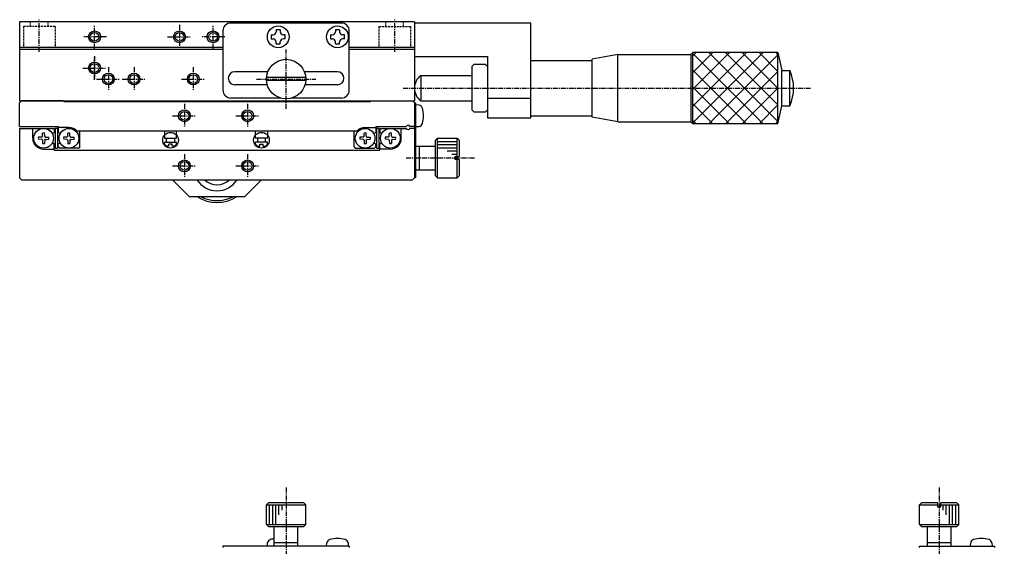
# Model space of a CAD drawing. Extents: x 1472 to 2045, y -739 to -339.
# Drawn here: x 1795.5 to 2042.3, y -473 to -339.2 of the extents above; entities that cross this region are included whole.
import ezdxf

# ---------------------------------------------------------------- set-up
doc = ezdxf.new("R2010")
doc.units = 0
doc.linetypes.add('CENTER', pattern=[2, 1.25, -0.25, 0.25, -0.25])
doc.linetypes.add('DASHED', pattern=[0.75, 0.5, -0.25])
doc.layers.get('0').update_dxf_attribs({"linetype": 'CONTINUOUS'})
doc.layers.add('CENTER', color=1, linetype='CENTER')

msp = doc.modelspace()

# ---------------------------------------------------------------- linework, layer by layer
at = {"color": 7, "linetype": 'CONTINUOUS'}
for p, q in [((1895.47, -339.81), (1795.47, -339.81)), ((1795.47, -339.81), (1795.47, -359.81)), ((1876.97, -340.11), (1848.97, -340.11)), ((1895.47, -339.81), (1895.47, -359.81)), ((1924.97, -340.11), (1895.47, -340.11)), ((1924.97, -364.11), (1924.97, -340.11)), ((1846.97, -342.11), (1846.97, -357.11)), ((1859.22, -343.11), (1859.22, -344.11)), ((1859.22, -343.11), (1859.67, -343.11)), ((1861.47, -341.86), (1860.47, -341.86)), ((1860.47, -341.86), (1860.47, -342.31)), ((1861.47, -341.86), (1861.47, -342.31)), ((1862.72, -343.11), (1862.27, -343.11)), ((1862.72, -344.11), (1862.72, -343.11)), ((1874.22, -343.11), (1874.22, -344.11)), ((1874.22, -343.11), (1874.67, -343.11)), ((1876.47, -341.86), (1875.47, -341.86)), ((1875.47, -341.86), (1875.47, -342.31)), ((1876.47, -341.86), (1876.47, -342.31)), ((1877.72, -343.11), (1877.27, -343.11)), ((1877.72, -344.11), (1877.72, -343.11)), ((1878.97, -357.11), (1878.97, -342.11)), ((1859.22, -344.11), (1859.67, -344.11)), ((1860.47, -345.36), (1860.47, -344.91)), ((1860.47, -345.36), (1861.47, -345.36)), ((1861.47, -345.36), (1861.47, -344.91)), ((1862.72, -344.11), (1862.27, -344.11)), ((1874.22, -344.11), (1874.67, -344.11)), ((1875.47, -345.36), (1875.47, -344.91)), ((1875.47, -345.36), (1876.47, -345.36)), ((1876.47, -345.36), (1876.47, -344.91)), ((1877.72, -344.11), (1877.27, -344.11)), ((1846.97, -346.31), (1795.47, -346.31)), ((1846.97, -346.81), (1795.47, -346.81)), ((1895.47, -346.31), (1878.97, -346.31)), ((1895.47, -346.81), (1878.97, -346.81)), ((1965.47, -348.11), (1965.97, -347.61)), ((1987.47, -347.61), (1965.97, -347.61)), ((1987.47, -347.61), (1988.47, -352.11)), ((1895.47, -348.61), (1913.97, -348.61)), ((1913.97, -348.61), (1913.97, -364.11)), ((1924.97, -349.61), (1940.47, -349.61)), ((1946.97, -348.11), (1940.47, -349.26)), ((1940.47, -363.97), (1940.47, -349.26)), ((1946.97, -348.11), (1965.47, -348.11)), ((1946.97, -365.11), (1946.97, -348.11)), ((1965.47, -348.11), (1965.47, -365.11)), ((1858.32, -352.46), (1849.97, -352.46)), ((1875.97, -352.46), (1867.62, -352.46)), ((1910.47, -350.61), (1909.97, -351.11)), ((1909.97, -351.11), (1909.97, -362.11)), ((1913.47, -350.61), (1910.47, -350.61)), ((1913.47, -350.61), (1913.97, -351.11)), ((1988.47, -361.11), (1988.47, -352.11)), ((1988.47, -352.11), (1990.47, -352.11)), ((1867.95, -353.91), (1857.99, -353.91)), ((1867.95, -354.71), (1857.99, -354.71)), ((1897.04, -353.44), (1909.97, -353.44)), ((1858.18, -355.76), (1849.97, -355.76)), ((1875.97, -355.76), (1867.76, -355.76)), ((1795.47, -359.81), (1895.47, -359.81)), ((1795.47, -360.31), (1795.97, -359.81)), ((1795.47, -366.31), (1795.47, -360.31)), ((1806.48, -359.81), (1795.98, -359.81)), ((1806.68, -360.01), (1806.48, -359.81)), ((1806.68, -360.01), (1884.27, -360.01)), ((1861.57, -359.11), (1848.97, -359.11)), ((1876.97, -359.11), (1864.37, -359.11)), ((1884.27, -360.01), (1884.47, -359.81)), ((1884.47, -359.81), (1894.97, -359.81)), ((1895.47, -360.31), (1894.97, -359.81)), ((1895.47, -360.31), (1895.47, -379.31)), ((1895.47, -360.31), (1895.77, -360.31)), ((1895.77, -360.31), (1895.77, -379.31)), ((1897.04, -359.79), (1909.97, -359.79)), ((1913.97, -359.11), (1924.97, -359.11)), ((1896.62, -360.94), (1895.77, -360.86)), ((1909.97, -362.11), (1910.47, -362.61)), ((1910.47, -362.61), (1913.47, -362.61)), ((1913.97, -362.11), (1913.47, -362.61)), ((1987.47, -365.61), (1988.47, -361.11)), ((1988.47, -361.11), (1990.47, -361.11)), ((1913.97, -364.11), (1924.97, -364.11)), ((1924.97, -363.61), (1940.47, -363.61)), ((1946.97, -365.11), (1940.47, -363.97)), ((1946.97, -365.11), (1965.47, -365.11)), ((1965.47, -365.11), (1965.97, -365.61)), ((1795.47, -366.31), (1805.27, -366.31)), ((1795.47, -366.81), (1804.27, -366.81)), ((1795.47, -366.81), (1795.47, -379.31)), ((1798.83, -369.31), (1798.83, -366.81)), ((1804.28, -366.81), (1804.28, -367.9)), ((1805.08, -366.81), (1804.48, -366.81)), ((1804.48, -366.81), (1804.48, -371.81)), ((1805.08, -366.81), (1805.08, -371.81)), ((1805.28, -366.31), (1805.28, -367.9)), ((1807.98, -366.56), (1805.28, -366.56)), ((1880.89, -367.51), (1810.06, -367.51)), ((1810.78, -371.51), (1810.78, -367.51)), ((1832.22, -367.51), (1832.22, -369.31)), ((1835.22, -369.31), (1835.22, -367.51)), ((1855.22, -369.31), (1855.22, -367.51)), ((1858.22, -367.51), (1858.22, -369.31)), ((1880.17, -371.51), (1880.17, -367.51)), ((1882.97, -366.56), (1885.67, -366.56)), ((1885.66, -366.31), (1893.41, -366.31)), ((1885.67, -366.31), (1885.67, -367.9)), ((1886.47, -366.81), (1885.87, -366.81)), ((1885.87, -366.81), (1885.87, -371.81)), ((1886.47, -366.81), (1886.47, -371.81)), ((1886.66, -366.81), (1893.41, -366.81)), ((1886.67, -366.81), (1886.67, -367.9)), ((1892.12, -369.31), (1892.12, -366.81)), ((1895.47, -366.31), (1894.32, -366.31)), ((1895.47, -366.81), (1894.32, -366.81)), ((1895.77, -366.36), (1896.62, -366.29)), ((1987.47, -365.61), (1965.97, -365.61)), ((1801.09, -369.04), (1800.25, -369.05)), ((1801.09, -369.59), (1800.25, -369.57)), ((1801.09, -369.04), (1801.23, -368.98)), ((1801.09, -369.59), (1801.23, -369.65)), ((1801.3, -368.81), (1801.23, -368.98)), ((1801.3, -369.81), (1801.23, -369.65)), ((1801.3, -368.81), (1801.32, -367.99)), ((1801.3, -369.81), (1801.32, -370.64)), ((1801.85, -368.81), (1801.84, -367.99)), ((1801.85, -369.81), (1801.84, -370.64)), ((1801.85, -368.81), (1801.92, -368.98)), ((1801.85, -369.81), (1801.92, -369.65)), ((1802.06, -369.04), (1801.92, -368.98)), ((1802.06, -369.59), (1801.92, -369.65)), ((1802.06, -369.04), (1802.9, -369.05)), ((1802.06, -369.59), (1802.9, -369.57)), ((1807.49, -369.04), (1806.65, -369.05)), ((1807.49, -369.59), (1806.65, -369.57)), ((1807.49, -369.04), (1807.63, -368.98)), ((1807.49, -369.59), (1807.63, -369.65)), ((1807.7, -368.81), (1807.63, -368.98)), ((1807.7, -369.81), (1807.63, -369.65)), ((1807.7, -368.81), (1807.72, -367.99)), ((1807.7, -369.81), (1807.72, -370.64)), ((1808.25, -368.81), (1808.24, -367.99)), ((1808.25, -369.81), (1808.24, -370.64)), ((1808.25, -368.81), (1808.32, -368.98)), ((1808.25, -369.81), (1808.32, -369.65)), ((1808.46, -369.04), (1808.32, -368.98)), ((1808.46, -369.59), (1808.32, -369.65)), ((1808.46, -369.04), (1809.3, -369.05)), ((1808.46, -369.59), (1809.3, -369.57)), ((1832.22, -369.31), (1835.22, -369.31)), ((1832.72, -370.31), (1832.72, -369.31)), ((1834.72, -369.31), (1834.72, -370.31)), ((1858.22, -369.31), (1855.22, -369.31)), ((1855.72, -369.31), (1855.72, -370.31)), ((1857.72, -370.31), (1857.72, -369.31)), ((1882.49, -369.04), (1881.65, -369.05)), ((1882.49, -369.59), (1881.65, -369.57)), ((1882.49, -369.04), (1882.62, -368.98)), ((1882.49, -369.59), (1882.62, -369.65)), ((1882.7, -368.81), (1882.62, -368.98)), ((1882.7, -369.81), (1882.62, -369.65)), ((1882.7, -368.81), (1882.71, -367.99)), ((1882.7, -369.81), (1882.71, -370.64)), ((1883.24, -368.81), (1883.23, -367.99)), ((1883.24, -369.81), (1883.23, -370.64)), ((1883.24, -368.81), (1883.32, -368.98)), ((1883.24, -369.81), (1883.32, -369.65)), ((1883.45, -369.04), (1883.32, -368.98)), ((1883.45, -369.59), (1883.32, -369.65)), ((1883.45, -369.04), (1884.29, -369.05)), ((1883.45, -369.59), (1884.29, -369.57)), ((1888.89, -369.04), (1888.05, -369.05)), ((1888.89, -369.59), (1888.05, -369.57)), ((1888.89, -369.04), (1889.02, -368.98)), ((1888.89, -369.59), (1889.02, -369.65)), ((1889.1, -368.81), (1889.02, -368.98)), ((1889.1, -369.81), (1889.02, -369.65)), ((1889.1, -368.81), (1889.11, -367.99)), ((1889.1, -369.81), (1889.11, -370.64)), ((1889.64, -368.81), (1889.63, -367.99)), ((1889.64, -369.81), (1889.63, -370.64)), ((1889.64, -368.81), (1889.72, -368.98)), ((1889.64, -369.81), (1889.72, -369.65)), ((1889.85, -369.04), (1889.72, -368.98)), ((1889.85, -369.59), (1889.72, -369.65)), ((1889.85, -369.04), (1890.69, -369.05)), ((1889.85, -369.59), (1890.69, -369.57)), ((1900.77, -369.81), (1901.27, -369.31)), ((1900.77, -378.81), (1900.77, -369.81)), ((1901.27, -369.31), (1906.27, -369.31)), ((1906.27, -369.31), (1906.77, -369.81)), ((1906.77, -369.81), (1906.77, -373.91)), ((1801.58, -372.06), (1804.28, -372.06)), ((1804.28, -372.31), (1804.28, -370.73)), ((1804.28, -372.31), (1886.67, -372.31)), ((1804.48, -371.81), (1805.08, -371.81)), ((1805.28, -371.51), (1805.28, -370.73)), ((1805.28, -371.51), (1805.58, -371.81)), ((1810.48, -371.81), (1805.58, -371.81)), ((1810.78, -371.51), (1810.48, -371.81)), ((1832.22, -370.81), (1832.22, -370.31)), ((1832.22, -370.31), (1835.22, -370.31)), ((1832.22, -370.81), (1832.72, -371.31)), ((1833.32, -371.31), (1832.72, -371.31)), ((1834.12, -370.81), (1833.32, -370.81)), ((1833.32, -371.31), (1833.32, -370.81)), ((1834.12, -371.31), (1834.12, -370.81)), ((1834.72, -371.31), (1834.12, -371.31)), ((1835.22, -370.81), (1834.72, -371.31)), ((1835.22, -370.81), (1835.22, -370.31)), ((1855.22, -370.81), (1855.22, -370.31)), ((1858.22, -370.31), (1855.22, -370.31)), ((1855.22, -370.81), (1855.72, -371.31)), ((1855.72, -371.31), (1856.32, -371.31)), ((1856.32, -371.31), (1856.32, -370.81)), ((1856.32, -370.81), (1857.12, -370.81)), ((1857.12, -371.31), (1857.12, -370.81)), ((1857.12, -371.31), (1857.72, -371.31)), ((1858.22, -370.81), (1857.72, -371.31)), ((1858.22, -370.81), (1858.22, -370.31)), ((1880.17, -371.51), (1880.47, -371.81)), ((1880.47, -371.81), (1885.37, -371.81)), ((1885.67, -371.51), (1885.37, -371.81)), ((1885.67, -371.51), (1885.67, -370.73)), ((1885.87, -371.81), (1886.47, -371.81)), ((1886.67, -372.31), (1886.67, -370.73)), ((1889.37, -372.06), (1886.67, -372.06)), ((1895.77, -371.31), (1900.77, -371.31)), ((1896.77, -377.31), (1896.77, -371.31)), ((1905.77, -373.91), (1906.77, -373.91)), ((1905.77, -374.71), (1905.77, -373.91)), ((1906.77, -374.71), (1905.77, -374.71)), ((1906.77, -374.71), (1906.77, -378.81)), ((1895.77, -377.31), (1900.77, -377.31)), ((1795.47, -379.31), (1795.97, -379.81)), ((1795.97, -379.81), (1894.97, -379.81)), ((1838.47, -384.11), (1834.17, -379.81)), ((1856.77, -379.81), (1852.47, -384.11)), ((1895.47, -379.31), (1894.97, -379.81)), ((1895.77, -379.31), (1895.47, -379.31)), ((1901.27, -379.31), (1900.77, -378.81)), ((1901.27, -379.31), (1906.27, -379.31)), ((1906.77, -378.81), (1906.27, -379.31)), ((1852.47, -384.11), (1838.47, -384.11)), ((2023.82, -461.68), (2023.32, -462.18)), ((2023.32, -467.18), (2023.32, -462.18)), ((2027.92, -461.68), (2023.82, -461.68)), ((2027.92, -461.68), (2027.92, -462.68)), ((2027.92, -462.68), (2028.72, -462.68)), ((2028.72, -462.68), (2028.72, -461.68)), ((2032.82, -461.68), (2028.72, -461.68)), ((2033.32, -462.18), (2032.82, -461.68)), ((2033.32, -467.18), (2033.32, -462.18)), ((2023.32, -467.18), (2023.82, -467.68)), ((2023.82, -467.68), (2032.82, -467.68)), ((2025.32, -472.68), (2025.32, -467.68)), ((2031.32, -472.68), (2031.32, -467.68)), ((2032.82, -467.68), (2033.32, -467.18)), ((2023.32, -472.98), (2023.32, -472.68)), ((2023.32, -472.68), (2042.32, -472.68)), ((2025.32, -471.68), (2031.32, -471.68)), ((2036.22, -472.68), (2036.3, -471.84)), ((2041.65, -471.84), (2041.72, -472.68)), ((2042.32, -472.68), (2042.32, -472.98))]:
    msp.add_line(p, q, dxfattribs=at)
at = {"color": 3, "linetype": 'DASHED'}
for p, q in [((1798.22, -341.01), (1798.22, -339.81)), ((1802.72, -341.01), (1802.72, -339.81)), ((1888.22, -341.01), (1888.22, -339.81)), ((1892.72, -341.01), (1892.72, -339.81)), ((1796.47, -341.01), (1796.47, -346.31)), ((1804.47, -341.01), (1796.47, -341.01)), ((1804.47, -341.01), (1804.47, -346.31)), ((1886.47, -341.01), (1886.47, -346.31)), ((1886.47, -341.01), (1894.47, -341.01)), ((1894.47, -341.01), (1894.47, -346.31))]:
    msp.add_line(p, q, dxfattribs=at)
at = {"color": 3, "linetype": 'CONTINUOUS'}
for p, q in [((1965.97, -365.61), (1965.97, -347.61)), ((1965.97, -365.39), (1983.74, -347.61)), ((1965.97, -361.14), (1979.5, -347.61)), ((1965.97, -356.9), (1975.26, -347.61)), ((1965.97, -352.66), (1971.01, -347.61)), ((1965.97, -348.42), (1966.77, -347.61)), ((1965.97, -347.84), (1983.74, -365.61)), ((1969.98, -347.61), (1987.47, -365.1)), ((1974.23, -347.61), (1987.47, -360.86)), ((1978.47, -347.61), (1987.47, -356.61)), ((1982.71, -347.61), (1987.47, -352.37)), ((1986.96, -347.61), (1987.47, -348.13)), ((1987.47, -365.61), (1987.47, -347.61)), ((1969.98, -365.61), (1987.47, -348.13)), ((1965.97, -352.08), (1979.5, -365.61)), ((1974.23, -365.61), (1987.47, -352.37)), ((1990.47, -361.11), (1990.47, -352.11)), ((1897.04, -353.44), (1897.04, -359.79)), ((1965.97, -356.33), (1975.26, -365.61)), ((1978.47, -365.61), (1987.47, -356.61)), ((1965.97, -360.57), (1971.01, -365.61)), ((1982.71, -365.61), (1987.47, -360.86)), ((1965.97, -364.81), (1966.77, -365.61)), ((1986.96, -365.61), (1987.47, -365.1)), ((1901.27, -379.31), (1901.27, -369.31)), ((1901.27, -370.11), (1906.27, -370.11)), ((1906.27, -373.91), (1906.27, -369.31)), ((1901.27, -370.91), (1906.27, -370.91)), ((1901.27, -371.71), (1906.27, -371.71)), ((1903.77, -372.51), (1906.27, -372.51)), ((1904.9, -373.31), (1906.27, -373.31)), ((1906.27, -379.31), (1906.27, -374.71)), ((1857.97, -462.18), (1867.97, -462.18)), ((1858.77, -467.18), (1858.77, -462.18)), ((1859.57, -467.18), (1859.57, -462.18)), ((1860.37, -467.18), (1860.37, -462.18)), ((1861.17, -464.68), (1861.17, -462.18)), ((1861.97, -463.56), (1861.97, -462.18)), ((2023.32, -462.18), (2027.92, -462.18)), ((2028.72, -462.18), (2033.32, -462.18)), ((2029.32, -463.56), (2029.32, -462.18)), ((2030.12, -464.68), (2030.12, -462.18)), ((2030.92, -467.18), (2030.92, -462.18)), ((2031.72, -467.18), (2031.72, -462.18)), ((2032.52, -467.18), (2032.52, -462.18)), ((1857.97, -467.18), (1867.97, -467.18)), ((2023.32, -467.18), (2033.32, -467.18))]:
    msp.add_line(p, q, dxfattribs=at)
for p, q in [((1858.47, -461.68), (1857.97, -462.18)), ((1857.97, -467.18), (1857.97, -462.18)), ((1867.47, -461.68), (1858.47, -461.68)), ((1867.97, -462.18), (1867.47, -461.68)), ((1867.97, -467.18), (1867.97, -462.18)), ((1857.97, -467.18), (1858.47, -467.68)), ((1858.47, -467.68), (1867.47, -467.68)), ((1859.97, -472.68), (1859.97, -467.68)), ((1865.97, -472.68), (1865.97, -467.68)), ((1867.47, -467.68), (1867.97, -467.18)), ((1878.97, -472.68), (1846.97, -472.68)), ((1846.97, -472.68), (1846.97, -472.98)), ((1858.22, -472.68), (1858.29, -471.84)), ((1859.97, -471.68), (1865.97, -471.68)), ((1873.22, -472.68), (1873.29, -471.84)), ((1878.65, -471.84), (1878.72, -472.68)), ((1878.97, -472.68), (1878.97, -472.98))]:
    msp.add_line(p, q)
for centre, radius in [((1814.47, -343.61), 1.5), ((1835.97, -343.61), 1.5), ((1844.47, -343.61), 1.5), ((1814.47, -351.51), 1.5), ((1817.97, -354.31), 1.5), ((1824.47, -354.31), 1.5), ((1839.47, -354.31), 1.5), ((1837.22, -363.61), 1.5), ((1853.22, -363.61), 1.5), ((1833.72, -369.81), 2), ((1856.72, -369.81), 2), ((1837.22, -376.31), 1.5), ((1853.22, -376.31), 1.5)]:
    msp.add_circle(centre, radius, dxfattribs=at)
at = {"color": 7, "linetype": 'CONTINUOUS'}
for centre, radius in [((1814.47, -343.61), 1.1), ((1835.97, -343.61), 1.1), ((1844.47, -343.61), 1.1), ((1860.97, -343.61), 2.75), ((1875.97, -343.61), 2.75), ((1814.47, -351.51), 1.1), ((1862.97, -354.31), 5), ((1817.97, -354.31), 1.1), ((1824.47, -354.31), 1.1), ((1839.47, -354.31), 1.1), ((1837.22, -363.61), 1.1), ((1853.22, -363.61), 1.1), ((1801.58, -369.31), 2.5), ((1807.98, -369.31), 2.5), ((1882.97, -369.31), 2.5), ((1889.37, -369.31), 2.5), ((1837.22, -376.31), 1.1), ((1853.22, -376.31), 1.1)]:
    msp.add_circle(centre, radius, dxfattribs=at)
for centre, radius, start, end in [((1848.97, -342.11), 2, 90, 180), ((1876.97, -342.11), 2, 0, 90), ((1859.67, -342.31), 0.8, 270, 0), ((1862.27, -342.31), 0.8, 180, 270), ((1874.67, -342.31), 0.8, 270, 0), ((1877.27, -342.31), 0.8, 180, 270), ((1859.67, -344.91), 0.8, 0, 90), ((1862.27, -344.91), 0.8, 90, 180), ((1874.67, -344.91), 0.8, 0, 90), ((1877.27, -344.91), 0.8, 90, 180), ((1849.97, -354.11), 1.65, 90, 270), ((1875.97, -354.11), 1.65, 270, 90), ((1980.85, -356.61), 10.62, 334.9424, 25.0576), ((1899.47, -356.61), 4, 127.4626, 232.5374), ((1848.97, -357.11), 2, 180, 270), ((1876.97, -357.11), 2, 270, 0), ((1896.53, -361.93), 1, 16.257, 85), ((1890.77, -363.61), 7, 343.743, 16.257), ((1807.98, -369.31), 2.75, 40.8851, 90), ((1882.97, -369.31), 2.75, 90, 139.1149), ((1893.86, -366.51), 0.5, 23.5782, 156.4219), ((1893.86, -366.61), 0.5, 203.5782, 336.4219), ((1896.53, -365.29), 1, 275, 343.743), ((1801.58, -369.31), 2.75, 180, 270), ((1801.58, -369.31), 1.35, 168.8959, 191.1041), ((1801.58, -369.31), 1.35, 78.8959, 101.1041), ((1801.58, -369.31), 1.35, 348.8959, 11.1041), ((1804.78, -369.31), 1.5, 101.537, 130.5416), ((1804.78, -369.31), 1.5, 49.4584, 78.463), ((1807.98, -369.31), 1.35, 168.8959, 191.1041), ((1807.98, -369.31), 1.35, 78.8959, 101.1041), ((1807.98, -369.31), 1.35, 348.8959, 11.1041), ((1882.97, -369.31), 1.35, 168.8959, 191.1041), ((1882.97, -369.31), 1.35, 78.8959, 101.1041), ((1882.97, -369.31), 1.35, 348.8959, 11.1041), ((1886.17, -369.31), 1.5, 101.537, 130.5416), ((1886.17, -369.31), 1.5, 49.4584, 78.463), ((1889.37, -369.31), 1.35, 168.8959, 191.1041), ((1889.37, -369.31), 1.35, 78.8959, 101.1041), ((1889.37, -369.31), 2.75, 270, 0), ((1889.37, -369.31), 1.35, 348.8959, 11.1041), ((1801.58, -369.31), 1.35, 258.8959, 281.1041), ((1804.78, -369.31), 1.5, 229.4584, 258.463), ((1804.78, -369.31), 1.5, 281.5369, 310.5416), ((1807.98, -369.31), 1.35, 258.8959, 281.1041), ((1882.97, -369.31), 1.35, 258.8959, 281.1041), ((1886.17, -369.31), 1.5, 229.4584, 258.463), ((1886.17, -369.31), 1.5, 281.5369, 310.5416), ((1889.37, -369.31), 1.35, 258.8959, 281.1041), ((1845.47, -376.61), 6, 212.231, 327.769), ((1845.47, -376.61), 4.5, 225.3254, 314.6746), ((1845.47, -376.61), 9, 236.4427, 303.5573), ((1845.47, -376.61), 8.5, 241.9276, 298.0724), ((2037.29, -471.92), 1, 106.257, 175), ((2038.97, -477.68), 7, 73.743, 106.257), ((2040.65, -471.92), 1, 5, 73.743)]:
    msp.add_arc(centre, radius, start, end, dxfattribs=at)
for centre, radius, start, end in [((1859.29, -471.92), 1, 106.257, 175), ((1860.97, -477.68), 7, 98.2132, 106.257), ((1874.29, -471.92), 1, 106.257, 175), ((1875.97, -477.68), 7, 73.743, 106.257), ((1877.65, -471.92), 1, 5, 73.743)]:
    msp.add_arc(centre, radius, start, end)
at = {"layer": 'CENTER', "color": 1, "linetype": 'CENTER'}
for p, q in [((1800.47, -347.37), (1800.47, -339.22)), ((1814.47, -346.61), (1814.47, -340.61)), ((1835.97, -340.61), (1835.97, -346.61)), ((1844.47, -346.61), (1844.47, -340.61)), ((1890.47, -347.37), (1890.47, -339.22)), ((1817.47, -343.61), (1811.47, -343.61)), ((1832.97, -343.61), (1838.97, -343.61)), ((1847.47, -343.61), (1841.47, -343.61)), ((1862.97, -361.81), (1862.97, -346.81)), ((1814.47, -354.51), (1814.47, -348.51)), ((1814.47, -354.51), (1814.47, -348.51)), ((1814.47, -348.51), (1814.47, -354.51)), ((1811.47, -351.51), (1817.47, -351.51)), ((1811.47, -351.51), (1817.47, -351.51)), ((1817.97, -351.31), (1817.97, -357.31)), ((1824.47, -351.31), (1824.47, -357.31)), ((1839.47, -351.31), (1839.47, -357.31)), ((1814.97, -354.31), (1820.97, -354.31)), ((1821.47, -354.31), (1827.47, -354.31)), ((1836.47, -354.31), (1842.47, -354.31)), ((1855.47, -354.31), (1870.47, -354.31)), ((1892.61, -356.61), (1995.73, -356.61)), ((1837.22, -360.61), (1837.22, -366.61)), ((1853.22, -360.61), (1853.22, -366.61)), ((1834.22, -363.61), (1840.22, -363.61)), ((1850.22, -363.61), (1856.22, -363.61)), ((1837.22, -373.31), (1837.22, -379.31)), ((1853.22, -373.31), (1853.22, -379.31)), ((1910.64, -374.31), (1893.38, -374.31)), ((1834.22, -376.31), (1840.22, -376.31)), ((1850.22, -376.31), (1856.22, -376.31)), ((1862.97, -457.82), (1862.97, -475.08)), ((2028.32, -457.82), (2028.32, -475.24))]:
    msp.add_line(p, q, dxfattribs=at)

doc.saveas('drawing.dxf')
